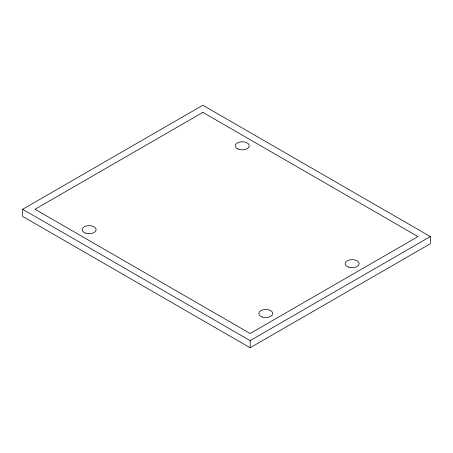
<?xml version="1.0" encoding="UTF-8"?>
<svg xmlns="http://www.w3.org/2000/svg" width="453" height="453" viewBox="0 0 453 453"><rect width="100%" height="100%" fill="white"/><g stroke="black" fill="none" stroke-linecap="round" stroke-linejoin="round"><path stroke-width="0.68" d="M22.65 209.28L202.853 105.238L430.35 236.585L430.35 243.72L250.147 347.762L22.65 216.415L22.65 209.28L250.147 340.622L430.35 236.585M250.147 340.622L250.147 347.762M202.853 112.378L35.011 209.28L250.147 333.482L417.989 236.585L202.853 112.378M85.204 233.018A6.993 4.037 0 0 0 96.11 229.971A6.993 4.037 0 0 0 86.093 226.041A6.993 4.037 0 0 0 85.204 233.018M262.287 317.032A6.993 4.037 0 0 0 272.78 313.533A6.993 4.037 0 0 0 262.287 310.033A6.993 4.037 0 0 0 262.287 317.032M348.651 267.168A6.993 4.037 0 0 0 359.144 263.674A6.993 4.037 0 0 0 348.651 260.175A6.993 4.037 0 0 0 348.651 267.168M237.559 148.822A6.993 4.037 0 0 0 249.076 146.659A6.993 4.037 0 0 0 240.067 141.982A6.993 4.037 0 0 0 237.559 148.822"/></g></svg>
